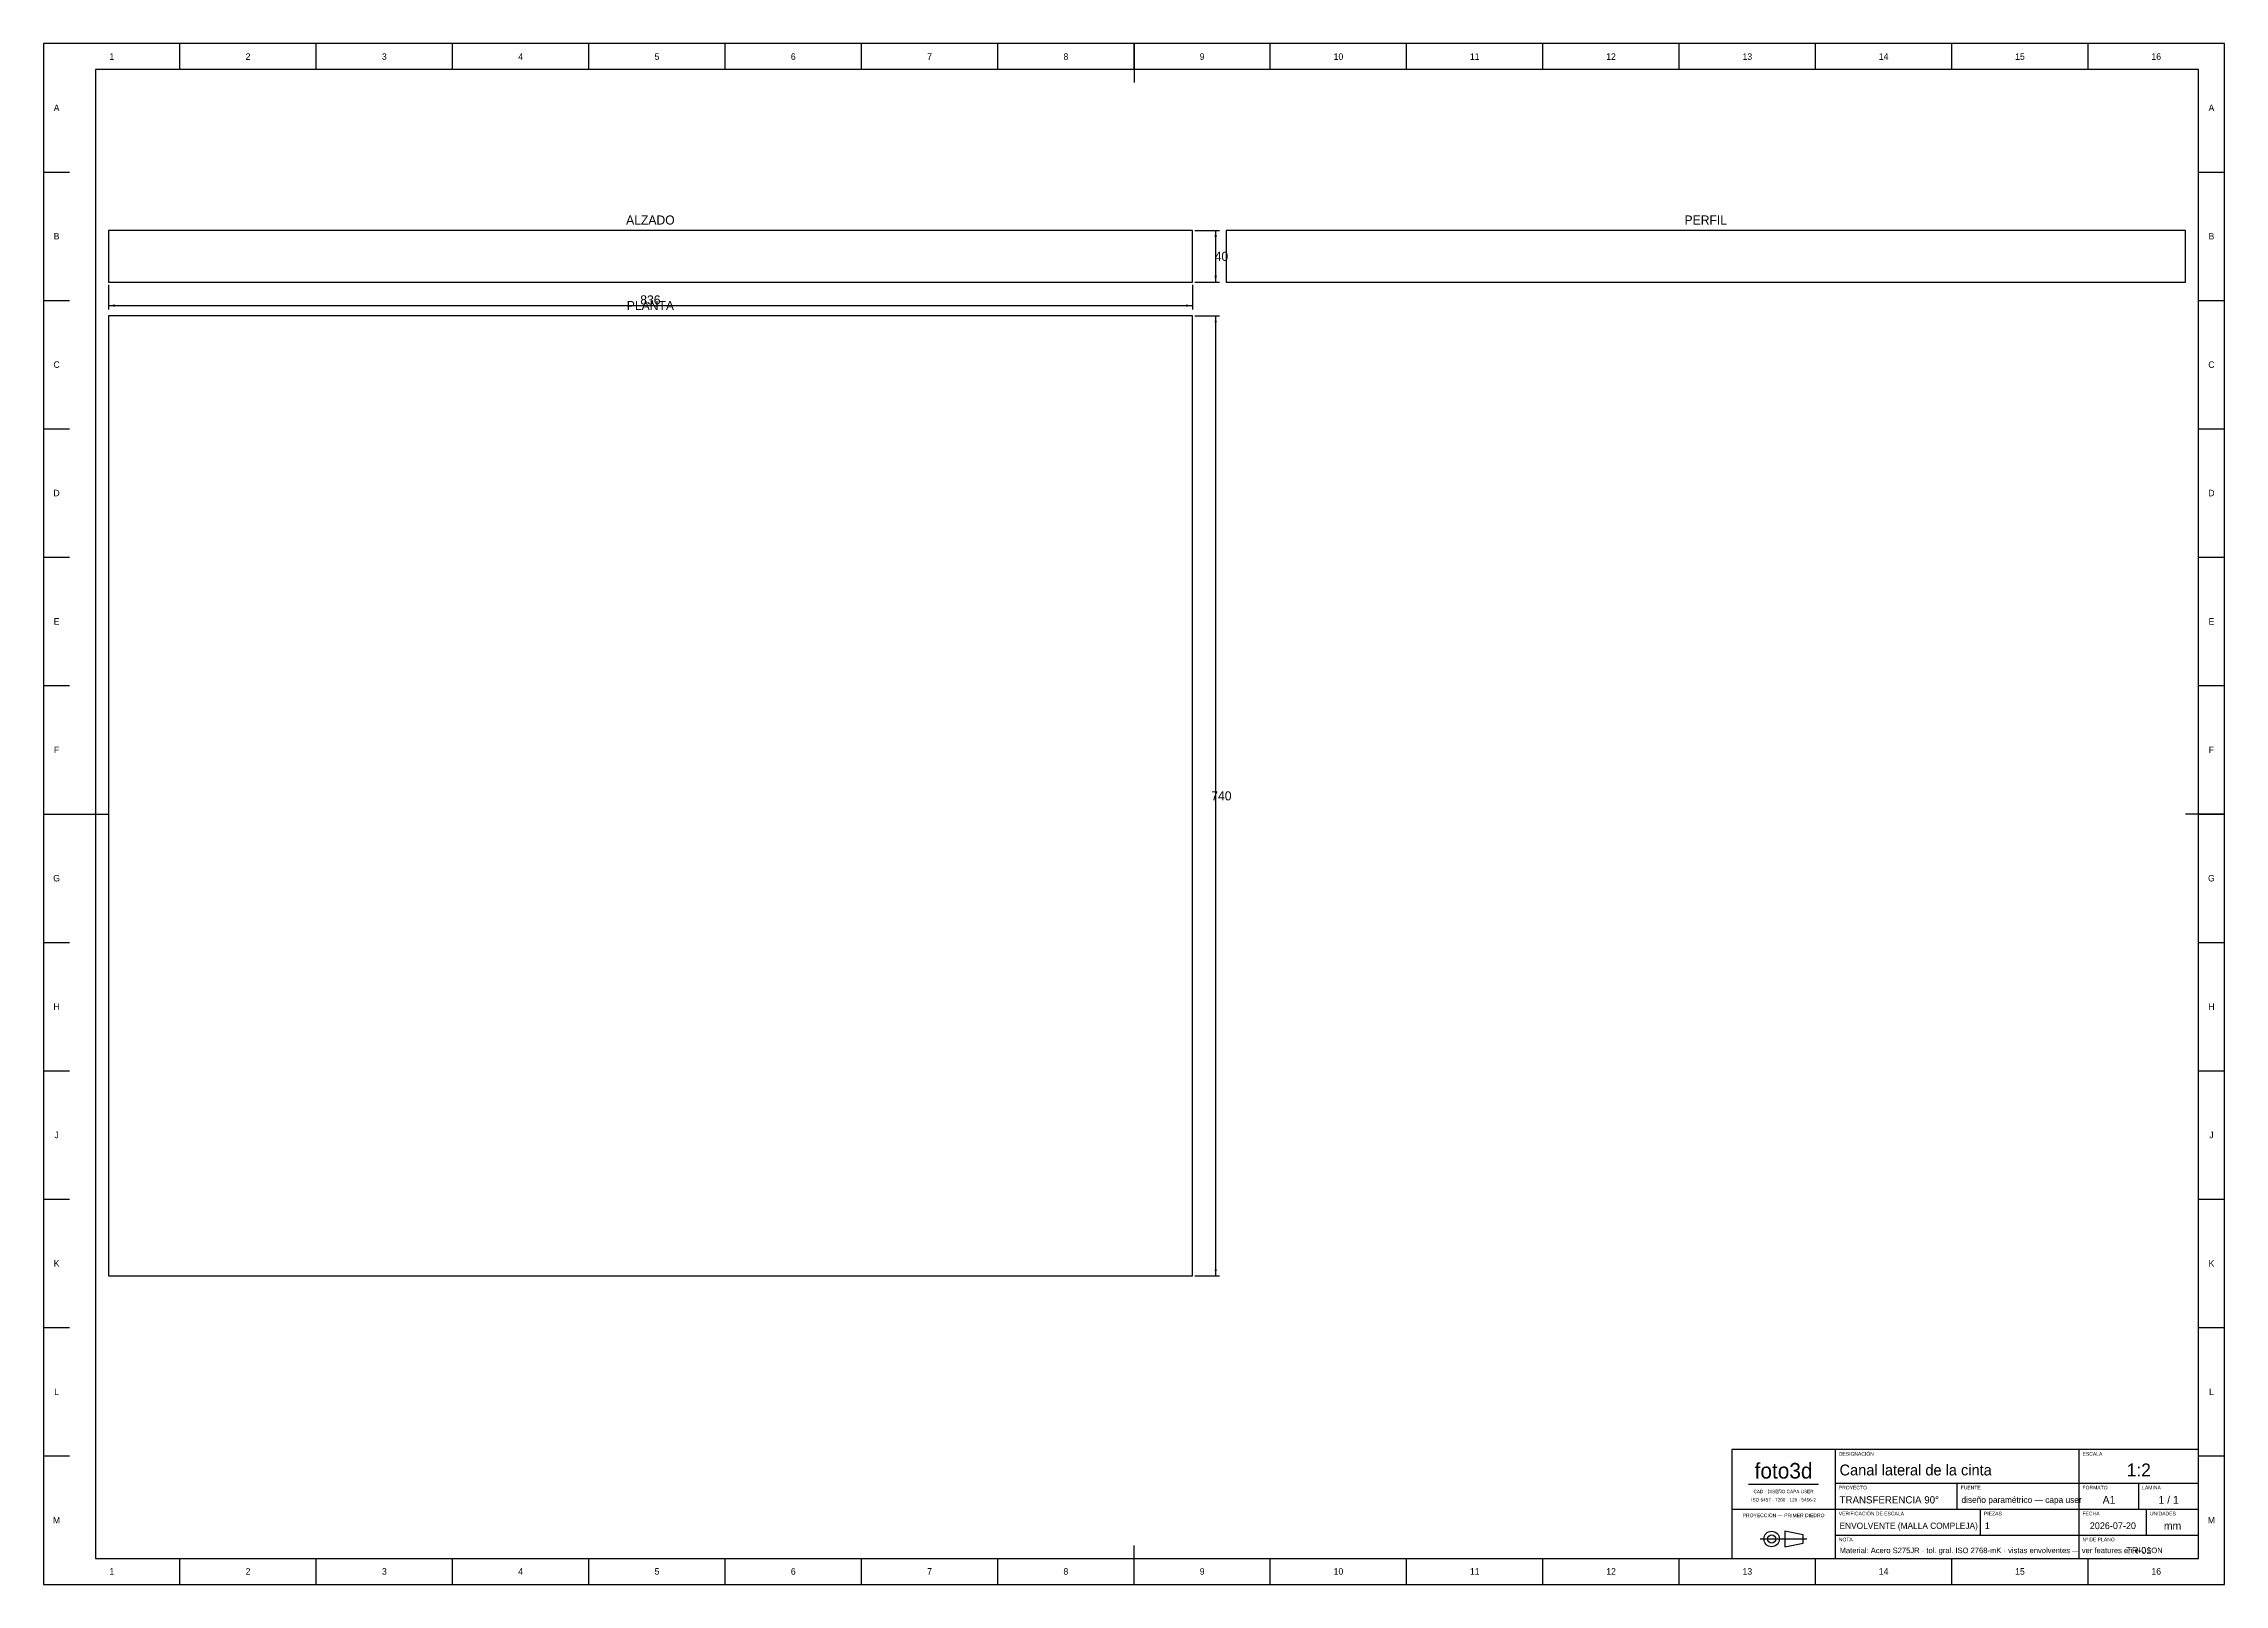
# Model space of a CAD drawing. Extents: x 0 to 841, y 0 to 594.
import ezdxf
from ezdxf.enums import TextEntityAlignment as Align

# ---------------------------------------------------------------- set-up
doc = ezdxf.new("R2010")
doc.units = 0
for name, color, linetype in [('COTAS', 7, 'CONTINUOUS'), ('FINA', 7, 'CONTINUOUS'), ('NORMA', 7, 'CONTINUOUS'), ('TEXTO', 7, 'CONTINUOUS'), ('VISIBLE', 7, 'CONTINUOUS')]:
    doc.layers.add(name, color=color, linetype=linetype)

msp = doc.modelspace()

# ---------------------------------------------------------------- linework, layer by layer
at = {"layer": 'COTAS'}
for p, q in [((444, 522), (453.5, 522)), ((452, 502), (452, 522)), ((25, 501), (25, 491.5)), ((443, 501), (443, 491.5)), ((444, 502), (453.5, 502)), ((25, 493), (443, 493)), ((444, 489), (453.5, 489)), ((452, 119), (452, 489)), ((444, 119), (453.5, 119))]:
    msp.add_line(p, q, dxfattribs=at)
for points in [[(452, 522), (452.45, 519.5), (451.55, 519.5)], [(452, 502), (452.45, 504.5), (451.55, 504.5)], [(25, 493), (27.5, 493.45), (27.5, 492.55)], [(443, 493), (440.5, 493.45), (440.5, 492.55)], [(452, 489), (452.45, 486.5), (451.55, 486.5)], [(452, 119), (452.45, 121.5), (451.55, 121.5)]]:
    msp.add_solid(points, dxfattribs=at)
at = {"layer": 'FINA'}
for p, q in [((841, 594), (0, 594)), ((0, 594), (0, 0)), ((52.5625, 584), (52.5625, 594)), ((105.125, 584), (105.125, 594)), ((157.6875, 584), (157.6875, 594)), ((210.25, 584), (210.25, 594)), ((262.8125, 584), (262.8125, 594)), ((315.375, 584), (315.375, 594)), ((367.9375, 584), (367.9375, 594)), ((420.5, 584), (420.5, 594)), ((473.0625, 584), (473.0625, 594)), ((525.625, 584), (525.625, 594)), ((578.1875, 584), (578.1875, 594)), ((630.75, 584), (630.75, 594)), ((683.3125, 584), (683.3125, 594)), ((735.875, 584), (735.875, 594)), ((788.4375, 584), (788.4375, 594)), ((841, 0), (841, 594)), ((0, 544.5), (10, 544.5)), ((831, 544.5), (841, 544.5)), ((0, 495), (10, 495)), ((831, 495), (841, 495)), ((0, 445.5), (10, 445.5)), ((831, 445.5), (841, 445.5)), ((0, 396), (10, 396)), ((831, 396), (841, 396)), ((0, 346.5), (10, 346.5)), ((831, 346.5), (841, 346.5)), ((0, 297), (10, 297)), ((831, 297), (841, 297)), ((0, 247.5), (10, 247.5)), ((831, 247.5), (841, 247.5)), ((0, 198), (10, 198)), ((831, 198), (841, 198)), ((0, 148.5), (10, 148.5)), ((831, 148.5), (841, 148.5)), ((0, 99), (10, 99)), ((831, 99), (841, 99)), ((0, 49.5), (10, 49.5)), ((831, 49.5), (841, 49.5)), ((657.5, 38.6), (684.5, 38.6)), ((691, 39), (785, 39)), ((738, 29), (738, 39)), ((785, 39), (831, 39)), ((808, 29), (808, 39)), ((651, 29), (691, 29)), ((691, 29), (785, 29)), ((747, 19), (747, 29)), ((785, 29), (831, 29)), ((811, 19), (811, 29)), ((662.03, 17.5), (679.97, 17.5)), ((691, 19), (785, 19)), ((785, 19), (831, 19)), ((52.5625, 0), (52.5625, 10)), ((105.125, 0), (105.125, 10)), ((157.6875, 0), (157.6875, 10)), ((210.25, 0), (210.25, 10)), ((262.8125, 0), (262.8125, 10)), ((315.375, 0), (315.375, 10)), ((367.9375, 0), (367.9375, 10)), ((420.5, 0), (420.5, 10)), ((473.0625, 0), (473.0625, 10)), ((525.625, 0), (525.625, 10)), ((578.1875, 0), (578.1875, 10)), ((630.75, 0), (630.75, 10)), ((683.3125, 0), (683.3125, 10)), ((735.875, 0), (735.875, 10)), ((788.4375, 0), (788.4375, 10)), ((0, 0), (841, 0))]:
    msp.add_line(p, q, dxfattribs=at)
at = {"layer": 'NORMA'}
for p, q in [((420.5, 594), (420.5, 579)), ((831, 584), (20, 584)), ((20, 584), (20, 10)), ((831, 10), (831, 584)), ((0, 297), (25, 297)), ((841, 297), (826, 297)), ((831, 52), (651, 52)), ((651, 52), (651, 10)), ((691, 10), (691, 52)), ((785, 10), (785, 52)), ((831, 10), (831, 52)), ((20, 10), (831, 10)), ((420.5, 0), (420.5, 15)), ((651, 10), (831, 10))]:
    msp.add_line(p, q, dxfattribs=at)
at = {"layer": 'TEXTO'}
for p, q in [((678.59, 19.11), (671.46, 20.49)), ((671.46, 20.49), (671.46, 14.51)), ((678.59, 15.89), (678.59, 19.11)), ((671.46, 14.51), (678.59, 15.89))]:
    msp.add_line(p, q, dxfattribs=at)
for radius in [2.99, 1.61]:
    msp.add_circle((666.4, 17.5), radius, dxfattribs=at)
at = {"layer": 'VISIBLE'}
for p, q in [((443, 522), (25, 522)), ((25, 522), (25, 502)), ((443, 502), (443, 522)), ((826, 522), (456, 522)), ((456, 522), (456, 502)), ((826, 502), (826, 522)), ((25, 502), (443, 502)), ((456, 502), (826, 502)), ((443, 489), (25, 489)), ((25, 489), (25, 119)), ((443, 119), (443, 489)), ((25, 119), (443, 119))]:
    msp.add_line(p, q, dxfattribs=at)

# ---------------------------------------------------------------- texts
at = {"layer": 'COTAS'}
for s, p in [('40', (454.2, 512)), ('836', (234, 495.2)), ('740', (454.2, 304))]:
    msp.add_text(s, height=3.5, dxfattribs=at).set_placement(p, align=Align.MIDDLE_CENTER)
at = {"layer": 'TEXTO'}
for s, height, p in [('1', 2.5, (26.2813, 589)), ('2', 2.5, (78.8438, 589)), ('3', 2.5, (131.4063, 589)), ('4', 2.5, (183.9688, 589)), ('5', 2.5, (236.5313, 589)), ('6', 2.5, (289.0938, 589)), ('7', 2.5, (341.6563, 589)), ('8', 2.5, (394.2188, 589)), ('9', 2.5, (446.7813, 589)), ('10', 2.5, (499.3438, 589)), ('11', 2.5, (551.9063, 589)), ('12', 2.5, (604.4688, 589)), ('13', 2.5, (657.0313, 589)), ('14', 2.5, (709.5938, 589)), ('15', 2.5, (762.1563, 589)), ('16', 2.5, (814.7188, 589)), ('A', 2.5, (5, 569.25)), ('A', 2.5, (836, 569.25)), ('ALZADO', 3.5, (234, 526)), ('PERFIL', 3.5, (641, 526)), ('B', 2.5, (5, 519.75)), ('B', 2.5, (836, 519.75)), ('PLANTA', 3.5, (234, 493)), ('C', 2.5, (5, 470.25)), ('C', 2.5, (836, 470.25)), ('D', 2.5, (5, 420.75)), ('D', 2.5, (836, 420.75)), ('E', 2.5, (5, 371.25)), ('E', 2.5, (836, 371.25)), ('F', 2.5, (5, 321.75)), ('F', 2.5, (836, 321.75)), ('G', 2.5, (5, 272.25)), ('G', 2.5, (836, 272.25)), ('H', 2.5, (5, 222.75)), ('H', 2.5, (836, 222.75)), ('J', 2.5, (5, 173.25)), ('J', 2.5, (836, 173.25)), ('K', 2.5, (5, 123.75)), ('K', 2.5, (836, 123.75)), ('L', 2.5, (5, 74.25)), ('L', 2.5, (836, 74.25)), ('foto3d', 6, (671, 43.8)), ('1:2', 5, (808, 44.1)), ('CAD · DISEÑO CAPA USER', 1.3, (671, 35.8)), ('A1', 3, (796.5, 32.6)), ('1 / 1', 3, (819.5, 32.6)), ('M', 2.5, (5, 24.75)), ('PROYECCIÓN — PRIMER DIEDRO', 1.4, (671, 26.6)), ('ISO 5457 · 7200 · 129 · 5456-2', 1.3, (671, 32.6)), ('M', 2.5, (836, 24.75)), ('2026-07-20', 2.6, (798, 22.6)), ('mm', 3, (821, 22.6)), ('TR-01', 2.6, (808, 13.1)), ('1', 2.5, (26.2813, 5)), ('2', 2.5, (78.8438, 5)), ('3', 2.5, (131.4063, 5)), ('4', 2.5, (183.9688, 5)), ('5', 2.5, (236.5313, 5)), ('6', 2.5, (289.0938, 5)), ('7', 2.5, (341.6563, 5)), ('8', 2.5, (394.2188, 5)), ('9', 2.5, (446.7813, 5)), ('10', 2.5, (499.3438, 5)), ('11', 2.5, (551.9063, 5)), ('12', 2.5, (604.4688, 5)), ('13', 2.5, (657.0313, 5)), ('14', 2.5, (709.5938, 5)), ('15', 2.5, (762.1563, 5)), ('16', 2.5, (814.7188, 5))]:
    msp.add_text(s, height=height, dxfattribs=at).set_placement(p, align=Align.MIDDLE_CENTER)
for s, p in [('DESIGNACIÓN', (692.3, 49.6)), ('ESCALA', (786.3, 49.6)), ('PROYECTO', (692.3, 36.6)), ('FUENTE', (739.3, 36.6)), ('FORMATO', (786.3, 36.6)), ('LÁMINA', (809.3, 36.6)), ('VERIFICACIÓN DE ESCALA', (692.3, 26.6)), ('PIEZAS', (748.3, 26.6)), ('FECHA', (786.3, 26.6)), ('UNIDADES', (812.3, 26.6)), ('NOTA', (692.3, 16.6)), ('Nº DE PLANO', (786.3, 16.6))]:
    msp.add_text(s, height=1.4, dxfattribs=at).set_placement(p)
for s, height, p in [('Canal lateral de la cinta', 4.2, (692.6, 44.1)), ('TRANSFERENCIA 90°', 2.8, (692.6, 32.6)), ('diseño paramétrico — capa user', 2.4, (739.6, 32.6)), ('ENVOLVENTE (MALLA COMPLEJA)', 2.4, (692.6, 22.6)), ('1', 2.6, (748.6, 22.6)), ('Material: Acero S275JR · tol. gral. ISO 2768-mK · vistas envolventes — ver features en el JSON', 2.1171, (692.6, 13.1))]:
    msp.add_text(s, height=height, dxfattribs=at).set_placement(p, align=Align.MIDDLE_LEFT)

doc.saveas('drawing.dxf')
